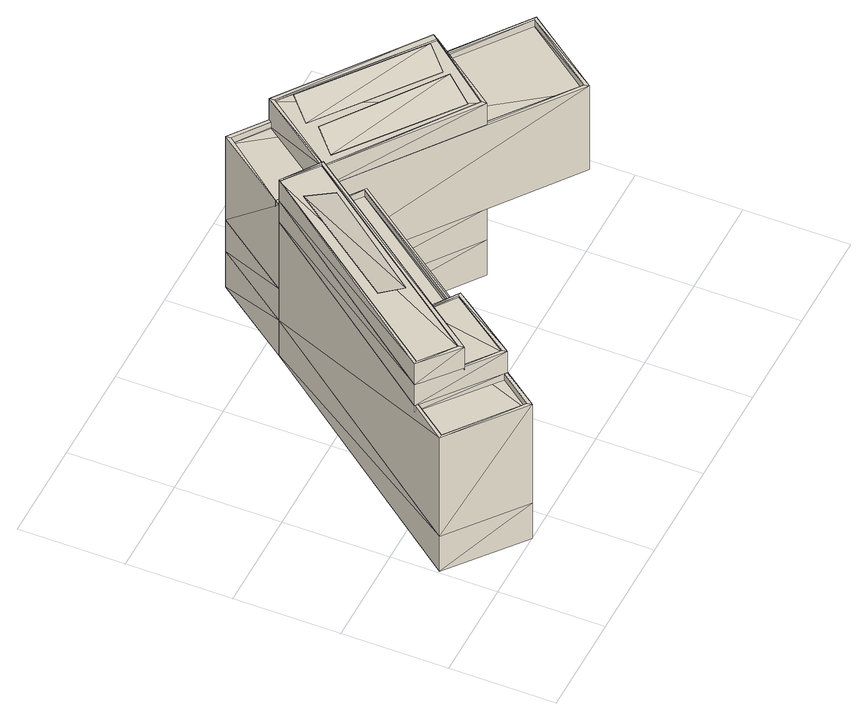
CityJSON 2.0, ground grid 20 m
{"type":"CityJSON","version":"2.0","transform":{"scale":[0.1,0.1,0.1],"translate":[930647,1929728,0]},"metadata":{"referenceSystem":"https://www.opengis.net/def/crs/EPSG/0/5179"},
"CityObjects":{
"building1":{"type":"Building","geometry":[{"type":"MultiSurface","lod":"3","boundaries":[[[0,1,2]],[[3,2,1]],[[2,3,4]],[[5,4,3]],[[4,5,6]],[[7,6,5]],[[6,7,0]],[[1,0,7]],[[8,0,9]],[[2,9,0]],[[9,2,10]],[[4,10,2]],[[10,4,11]],[[6,11,4]],[[11,6,8]],[[0,8,6]],[[12,13,14]],[[15,14,13]],[[16,17,18]],[[19,18,17]],[[20,17,21]],[[15,21,17]],[[21,15,22]],[[13,22,15]],[[22,13,23]],[[19,23,13]],[[23,19,20]],[[17,20,19]],[[24,20,25]],[[21,25,20]],[[25,21,26]],[[22,26,21]],[[26,22,27]],[[23,27,22]],[[27,23,24]],[[20,24,23]],[[27,24,26]],[[25,26,24]],[[11,8,10]],[[9,10,8]],[[28,29,30]],[[31,30,29]],[[30,31,32]],[[33,32,31]],[[32,33,34]],[[35,34,33]],[[34,35,28]],[[29,28,35]],[[36,28,37]],[[30,37,28]],[[37,30,38]],[[32,38,30]],[[38,32,39]],[[34,39,32]],[[39,34,36]],[[28,36,34]],[[39,36,38]],[[37,38,36]],[[40,41,29]],[[42,29,41]],[[43,44,40]],[[41,40,44]],[[43,45,44]],[[46,44,45]],[[47,43,48]],[[40,48,43]],[[49,50,51]],[[52,51,50]],[[53,54,55]],[[56,55,54]],[[55,56,57]],[[58,57,56]],[[57,58,59]],[[60,59,58]],[[59,60,53]],[[54,53,60]],[[61,53,62]],[[55,62,53]],[[62,55,63]],[[57,63,55]],[[63,57,64]],[[59,64,57]],[[64,59,61]],[[53,61,59]],[[65,66,49]],[[50,49,66]],[[67,68,69]],[[68,70,69]],[[70,71,69]],[[71,72,69]],[[62,63,61]],[[64,61,63]],[[73,74,45]],[[75,45,74]],[[45,75,46]],[[52,46,75]],[[76,77,78]],[[79,78,77]],[[80,81,76]],[[77,76,81]],[[82,83,80]],[[81,80,83]],[[78,79,82]],[[83,82,79]],[[82,80,78]],[[76,78,80]],[[83,79,81]],[[77,81,79]],[[84,85,86]],[[87,86,85]],[[88,89,84]],[[85,84,89]],[[90,91,88]],[[89,88,91]],[[86,87,90]],[[91,90,87]],[[90,88,86]],[[84,86,88]],[[91,87,89]],[[85,89,87]],[[92,93,94]],[[95,94,93]],[[96,97,92]],[[93,92,97]],[[98,99,96]],[[97,96,99]],[[94,95,98]],[[99,98,95]],[[98,96,94]],[[92,94,96]],[[99,95,97]],[[93,97,95]],[[100,7,101]],[[5,101,7]],[[102,19,103]],[[13,103,19]],[[104,31,105]],[[29,105,31]],[[106,33,104]],[[31,104,33]],[[106,73,33]],[[45,33,73]],[[105,29,107]],[[35,107,29]],[[107,74,105]],[[74,73,105]],[[73,106,105]],[[106,104,105]],[[74,107,75]],[[35,75,107]],[[108,15,109]],[[17,109,15]],[[110,105,111]],[[112,111,105]],[[113,114,110]],[[105,110,114]],[[115,116,113]],[[114,113,116]],[[111,112,115]],[[116,115,112]],[[115,113,111]],[[110,111,113]],[[116,112,114]],[[105,114,112]],[[29,42,117]],[[66,117,42]],[[75,43,118]],[[43,40,118]],[[40,29,118]],[[29,117,118]],[[119,42,120]],[[41,120,42]],[[120,41,121]],[[44,121,41]],[[121,44,122]],[[52,122,44]],[[122,52,123]],[[50,123,52]],[[123,50,124]],[[66,124,50]],[[124,66,119]],[[42,119,66]],[[68,119,70]],[[120,70,119]],[[70,120,71]],[[121,71,120]],[[71,121,72]],[[122,72,121]],[[72,122,69]],[[123,69,122]],[[69,123,67]],[[124,67,123]],[[67,124,68]],[[119,68,124]],[[41,56,42]],[[54,42,56]],[[125,58,41]],[[56,41,58]],[[126,60,125]],[[58,125,60]],[[42,54,126]],[[60,126,54]],[[127,126,128]],[[125,128,126]],[[105,129,112]],[[130,112,129]],[[114,131,105]],[[129,105,131]],[[116,132,114]],[[131,114,132]],[[112,130,116]],[[132,116,130]],[[132,130,131]],[[129,131,130]],[[129,3,130]],[[1,130,3]],[[101,5,129]],[[3,129,5]],[[130,1,100]],[[7,100,1]],[[100,101,130]],[[129,130,101]],[[133,104,110]],[[105,110,104]],[[134,106,133]],[[104,133,106]],[[135,107,134]],[[106,134,107]],[[110,105,135]],[[107,135,105]],[[135,134,110]],[[133,110,134]],[[107,105,106]]]}]}
},
"vertices":[
[473,710,360],[472,720,360],[368,580,360],[360,570,360],[834,220,360],[836,210,360],[940,360,360],[948,360,360],[473,710,345],[368,580,345],[834,220,345],[940,360,345],[681,330,360],[681,330,410],[428,520,360],[428,520,410],[539,670,360],[539,670,410],[793,480,360],[793,480,410],[540,660,410],[434,520,410],[681,340,410],[786,470,410],[540,660,406],[434,520,406],[681,340,406],[786,470,406],[361,570,320],[360,570,320],[11,110,320],[4,110,320],[140,10,320],[141,0,320],[489,470,320],[496,470,320],[361,570,305],[11,110,305],[140,10,305],[489,470,305],[56,180,320],[56,180,370],[360,570,370],[193,70,320],[193,70,370],[273,180,320],[273,180,370],[193,70,305],[56,180,305],[232,240,305],[232,240,370],[288,200,305],[288,200,370],[361,570,420],[360,570,420],[63,180,420],[56,180,420],[126,130,420],[127,120,420],[424,520,420],[431,520,420],[361,570,416],[63,180,416],[126,130,416],[424,520,416],[441,510,305],[441,510,370],[434,510,366],[361,570,366],[225,240,366],[63,180,366],[192,80,366],[280,200,366],[273,180,84],[288,200,84],[288,200,320],[551,630,424],[551,630,425],[758,470,424],[758,470,425],[514,590,406],[514,590,407],[721,430,406],[721,430,407],[499,560,424],[499,560,425],[705,410,424],[705,410,425],[463,520,406],[463,520,407],[669,360,406],[669,360,407],[171,300,434],[171,300,435],[329,510,434],[329,510,435],[218,270,416],[218,270,417],[376,470,416],[376,470,417],[948,360,160],[836,210,160],[793,480,345],[681,330,345],[4,110,84],[360,570,84],[141,0,84],[496,470,84],[428,520,345],[539,670,345],[360,570,0],[472,720,0],[472,720,84],[680,330,0],[680,330,84],[792,480,0],[792,480,84],[441,510,320],[232,240,320],[361,570,370],[63,180,370],[192,80,370],[280,200,370],[225,240,370],[434,510,370],[127,120,370],[431,520,370],[431,520,366],[127,120,366],[360,570,160],[472,720,160],[680,330,160],[792,480,160],[4,110,0],[141,0,0],[496,470,0]
]}
